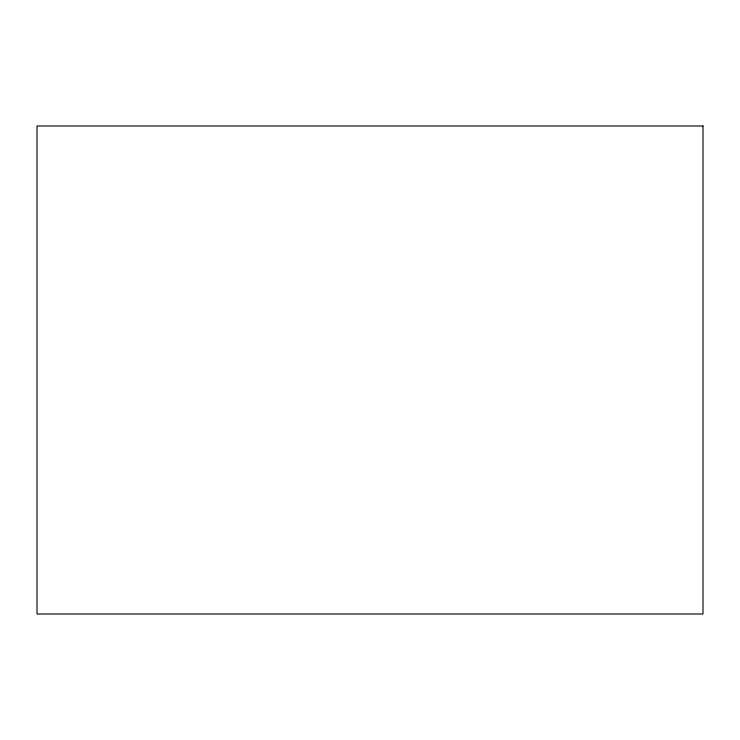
<?xml version="1.0" encoding="UTF-8"?>
<svg xmlns="http://www.w3.org/2000/svg" width="740" height="740" viewBox="0 0 740 740"><rect width="100%" height="100%" fill="white"/><g stroke="black" fill="none" stroke-linecap="round" stroke-linejoin="round"><path stroke-width="1.11" d="M703 125.994L37 125.994L37 614.006L703 614.006L703 125.994"/></g></svg>
